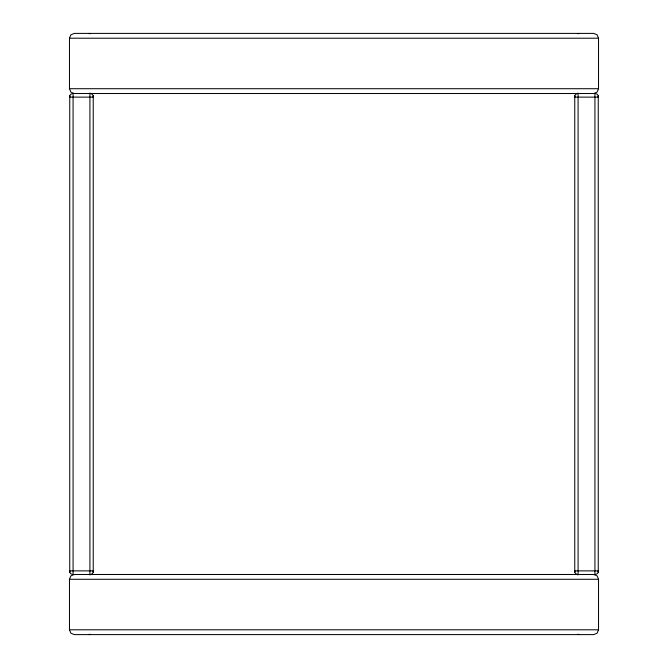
<?xml version="1.0" encoding="UTF-8"?>
<svg xmlns="http://www.w3.org/2000/svg" width="668" height="668" viewBox="0 0 668 668"><rect width="100%" height="100%" fill="white"/><g stroke="black" fill="none" stroke-linecap="round" stroke-linejoin="round"><path stroke-width="1" d="M69.472 38.21L70.883 34.811L74.282 33.4L593.718 33.4L597.117 34.811L598.528 38.21L598.528 88.71L597.117 92.109L593.718 93.52L74.282 93.52L70.883 92.109L69.472 88.71L69.472 38.21L598.528 38.21L598.495 39.086M69.472 579.29L70.883 575.891L74.282 574.48L593.718 574.48L597.117 575.891L598.528 579.29L598.528 629.79L597.117 633.189L593.718 634.6L74.282 634.6L70.883 633.189L69.472 629.79L69.472 579.29L598.528 579.29M69.748 95.85L69.748 572.15M93.244 572.15L93.244 95.85M574.756 95.85L574.756 572.15M598.252 572.15L598.252 95.85M69.748 96.15L69.472 97.127L93.52 97.127L93.244 96.15M93.244 571.85L93.52 570.873L69.472 570.873L69.748 571.85M574.756 96.15L574.48 97.127L598.528 97.127L598.252 96.15M598.252 571.85L598.528 570.873L574.48 570.873L574.756 571.85M69.748 96.601L69.472 97.127A3.607 3.607 0 0 1 73.079 93.52L73.079 574.48A3.607 3.607 0 0 1 69.472 570.873L69.748 571.399M93.244 571.399L93.52 570.873A3.607 3.607 0 0 1 90.848 574.355M574.756 96.601L574.48 97.127A3.607 3.607 0 0 1 577.152 93.645M598.252 571.399L598.528 570.873A3.607 3.607 0 0 1 594.921 574.48L594.921 93.52A3.607 3.607 0 0 1 598.528 97.127L598.252 96.601M88.71 93.52L90.481 93.186M577.519 33.734L579.29 33.4M88.71 634.6L90.481 634.266M577.519 574.814L579.29 574.48M69.472 88.71L598.528 88.71M69.472 629.79L598.528 629.79M577.519 93.186L579.29 93.52M88.71 33.4L90.481 33.734M577.519 634.266L579.29 634.6M88.71 574.48L90.481 574.814M574.756 571.399L574.48 570.873A3.607 3.607 0 0 0 577.152 574.355M93.244 96.601L93.52 97.127A3.607 3.607 0 0 0 90.848 93.645M578.087 93.645L578.087 574.355M89.913 93.645L89.913 574.355"/></g></svg>
